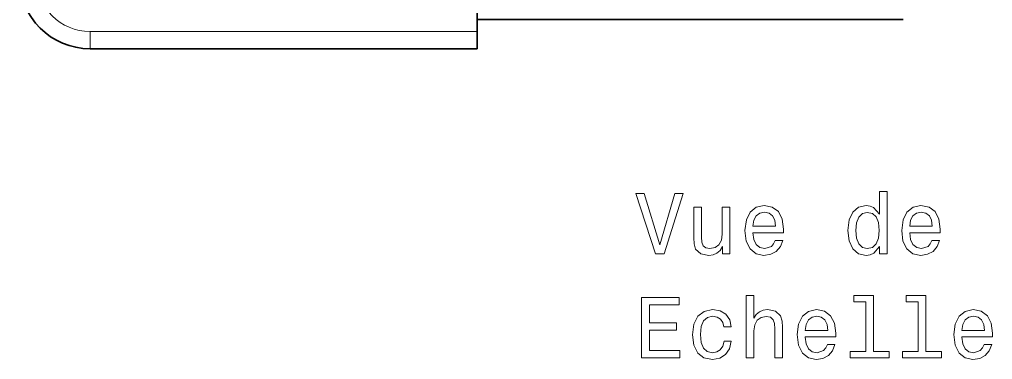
# Model space of a CAD drawing. Extents: x 415 to 970, y 249 to 591.
# Drawn here: x 878.7 to 935.2, y 382.1 to 401.9 of the extents above; entities that cross this region are included whole.
import ezdxf

# ---------------------------------------------------------------- set-up
doc = ezdxf.new("R2010")
doc.units = 0

msp = doc.modelspace()

# ---------------------------------------------------------------- linework, layer by layer
at = {"color": 7, "lineweight": 35}
for p, q in [((905.252, 401.2), (905.252, 439.8)), ((930, 401.9), (905.252, 401.9)), ((882.752, 400.2), (905.252, 400.2))]:
    msp.add_line(p, q, dxfattribs=at)
at = {"color": 7, "lineweight": 13}
msp.add_line((882.752, 401.2), (905.252, 401.2), dxfattribs=at)
at = {"color": 7, "lineweight": 13, "ltscale": 0.025}
msp.add_line((882.752, 401.2), (882.752, 400.2), dxfattribs=at)
at = {"color": 7, "lineweight": 35, "ltscale": 0.025}
msp.add_line((905.252, 401.2), (905.252, 400.2), dxfattribs=at)
at = {"color": 7, "lineweight": 13}
for points in [[(928.627, 388.71), (928.627, 388.292), (929.07, 388.292), (929.07, 391.913), (928.632, 391.913), (928.632, 390.586), (928.294, 390.97), (928.087, 391.06), (927.85, 391.096), (927.421, 390.995), (927.089, 390.712), (926.872, 390.258), (926.796, 389.648), (926.872, 389.038), (927.089, 388.579), (927.421, 388.292), (927.85, 388.196), (928.087, 388.231), (928.299, 388.322)], [(916.74, 391.797), (915.862, 388.816), (914.96, 391.797), (914.48, 391.797), (915.61, 388.292), (916.115, 388.292), (917.219, 391.797)], [(919.942, 391), (919.498, 391), (919.498, 389.436), (919.448, 389.073), (919.302, 388.811), (919.075, 388.65), (918.777, 388.599), (918.54, 388.64), (918.389, 388.761), (918.303, 388.967), (918.283, 389.26), (918.283, 391), (917.839, 391), (917.839, 389.22), (917.854, 388.861), (917.95, 388.564), (918.243, 388.292), (918.712, 388.196), (918.964, 388.231), (919.181, 388.322), (919.367, 388.478), (919.519, 388.705), (919.519, 388.292), (919.942, 388.292)], [(921.279, 389.517), (923.054, 389.517), (923.059, 389.724), (922.978, 390.304), (922.756, 390.738), (922.403, 391), (921.934, 391.096), (921.475, 390.995), (921.122, 390.712), (920.895, 390.253), (920.815, 389.648), (920.89, 389.028), (921.117, 388.574), (921.465, 388.292), (921.919, 388.196), (922.313, 388.261), (922.635, 388.433), (922.872, 388.705), (923.009, 389.068), (922.57, 389.068), (922.479, 388.867), (922.348, 388.715), (921.975, 388.594), (921.687, 388.65), (921.47, 388.826), (921.329, 389.114), (921.279, 389.502)], [(930.387, 389.517), (932.162, 389.517), (932.167, 389.724), (932.086, 390.304), (931.865, 390.738), (931.511, 391), (931.042, 391.096), (930.583, 390.995), (930.23, 390.712), (930.004, 390.253), (929.923, 389.648), (929.998, 389.028), (930.225, 388.574), (930.573, 388.292), (931.027, 388.196), (931.421, 388.261), (931.743, 388.433), (931.98, 388.705), (932.117, 389.068), (931.678, 389.068), (931.587, 388.867), (931.456, 388.715), (931.083, 388.594), (930.795, 388.65), (930.578, 388.826), (930.437, 389.114), (930.387, 389.502)], [(921.279, 389.89), (921.334, 390.238), (921.47, 390.495), (921.677, 390.652), (921.949, 390.707), (922.217, 390.652), (922.424, 390.495), (922.55, 390.238), (922.595, 389.89)], [(927.926, 390.697), (928.218, 390.627), (928.44, 390.43), (928.571, 390.102), (928.622, 389.648), (928.571, 389.189), (928.44, 388.861), (928.218, 388.66), (927.926, 388.594), (927.648, 388.66), (927.437, 388.861), (927.295, 389.194), (927.25, 389.648), (927.295, 390.097), (927.437, 390.425), (927.648, 390.627)], [(930.387, 389.89), (930.442, 390.238), (930.578, 390.495), (930.785, 390.652), (931.058, 390.707), (931.325, 390.652), (931.532, 390.495), (931.658, 390.238), (931.703, 389.89)], [(914.803, 382.245), (917.022, 382.245), (917.022, 382.668), (915.267, 382.668), (915.267, 383.854), (916.831, 383.854), (916.831, 384.272), (915.267, 384.272), (915.267, 385.321), (916.982, 385.321), (916.982, 385.745), (914.803, 385.745)], [(920.89, 382.245), (921.334, 382.245), (921.334, 383.808), (921.38, 384.166), (921.526, 384.428), (921.753, 384.59), (922.055, 384.65), (922.297, 384.6), (922.449, 384.464), (922.524, 384.237), (922.55, 383.934), (922.55, 382.245), (922.993, 382.245), (922.993, 384.025), (922.973, 384.383), (922.883, 384.681), (922.585, 384.953), (922.121, 385.049), (921.869, 385.013), (921.652, 384.918), (921.47, 384.766), (921.334, 384.56), (921.334, 385.866), (920.89, 385.866)], [(927.845, 385.493), (927.845, 382.618), (926.932, 382.618), (926.932, 382.245), (929.197, 382.245), (929.197, 382.618), (928.289, 382.618), (928.289, 385.866), (927.149, 385.866), (927.149, 385.493)], [(930.881, 385.493), (930.881, 382.618), (929.968, 382.618), (929.968, 382.245), (932.233, 382.245), (932.233, 382.618), (931.325, 382.618), (931.325, 385.866), (930.185, 385.866), (930.185, 385.493)], [(919.579, 384.055), (920.018, 384.055), (919.927, 384.459), (919.71, 384.776), (919.372, 384.973), (918.934, 385.049), (918.449, 384.948), (918.081, 384.665), (917.849, 384.207), (917.769, 383.591), (917.844, 382.981), (918.071, 382.527), (918.429, 382.245), (918.919, 382.149), (919.352, 382.225), (919.69, 382.436), (919.922, 382.769), (920.023, 383.213), (919.599, 383.213), (919.524, 382.931), (919.383, 382.719), (919.181, 382.588), (918.934, 382.547), (918.626, 382.613), (918.404, 382.815), (918.268, 383.142), (918.223, 383.606), (918.268, 384.06), (918.409, 384.388), (918.636, 384.59), (918.934, 384.66), (919.196, 384.615), (919.393, 384.499), (919.524, 384.307)], [(924.315, 383.47), (926.09, 383.47), (926.095, 383.677), (926.014, 384.257), (925.792, 384.691), (925.439, 384.953), (924.97, 385.049), (924.511, 384.948), (924.158, 384.665), (923.931, 384.207), (923.851, 383.601), (923.926, 382.981), (924.153, 382.527), (924.501, 382.245), (924.955, 382.149), (925.349, 382.214), (925.671, 382.386), (925.908, 382.658), (926.045, 383.021), (925.606, 383.021), (925.515, 382.82), (925.384, 382.668), (925.011, 382.547), (924.723, 382.603), (924.506, 382.779), (924.365, 383.067), (924.315, 383.455)], [(924.315, 383.843), (924.37, 384.191), (924.506, 384.449), (924.713, 384.605), (924.986, 384.66), (925.253, 384.605), (925.46, 384.449), (925.586, 384.191), (925.631, 383.843)], [(933.423, 383.47), (935.198, 383.47), (935.203, 383.677), (935.122, 384.257), (934.901, 384.691), (934.547, 384.953), (934.078, 385.049), (933.62, 384.948), (933.266, 384.665), (933.04, 384.207), (932.959, 383.601), (933.034, 382.981), (933.261, 382.527), (933.609, 382.245), (934.063, 382.149), (934.457, 382.214), (934.779, 382.386), (935.016, 382.658), (935.153, 383.021), (934.714, 383.021), (934.623, 382.82), (934.492, 382.668), (934.119, 382.547), (933.831, 382.603), (933.615, 382.779), (933.473, 383.067), (933.423, 383.455)], [(933.423, 383.843), (933.478, 384.191), (933.615, 384.449), (933.821, 384.605), (934.094, 384.66), (934.361, 384.605), (934.568, 384.449), (934.694, 384.191), (934.739, 383.843)]]:
    msp.add_lwpolyline(points, close=True, dxfattribs=at)
at = {"color": 7, "lineweight": 35}
msp.add_arc((882.752, 404.3), 4.1, 180, 270, dxfattribs=at)
at = {"color": 7, "lineweight": 13}
msp.add_arc((882.752, 404.3), 3.1, 180, 270, dxfattribs=at)

doc.saveas('drawing.dxf')
